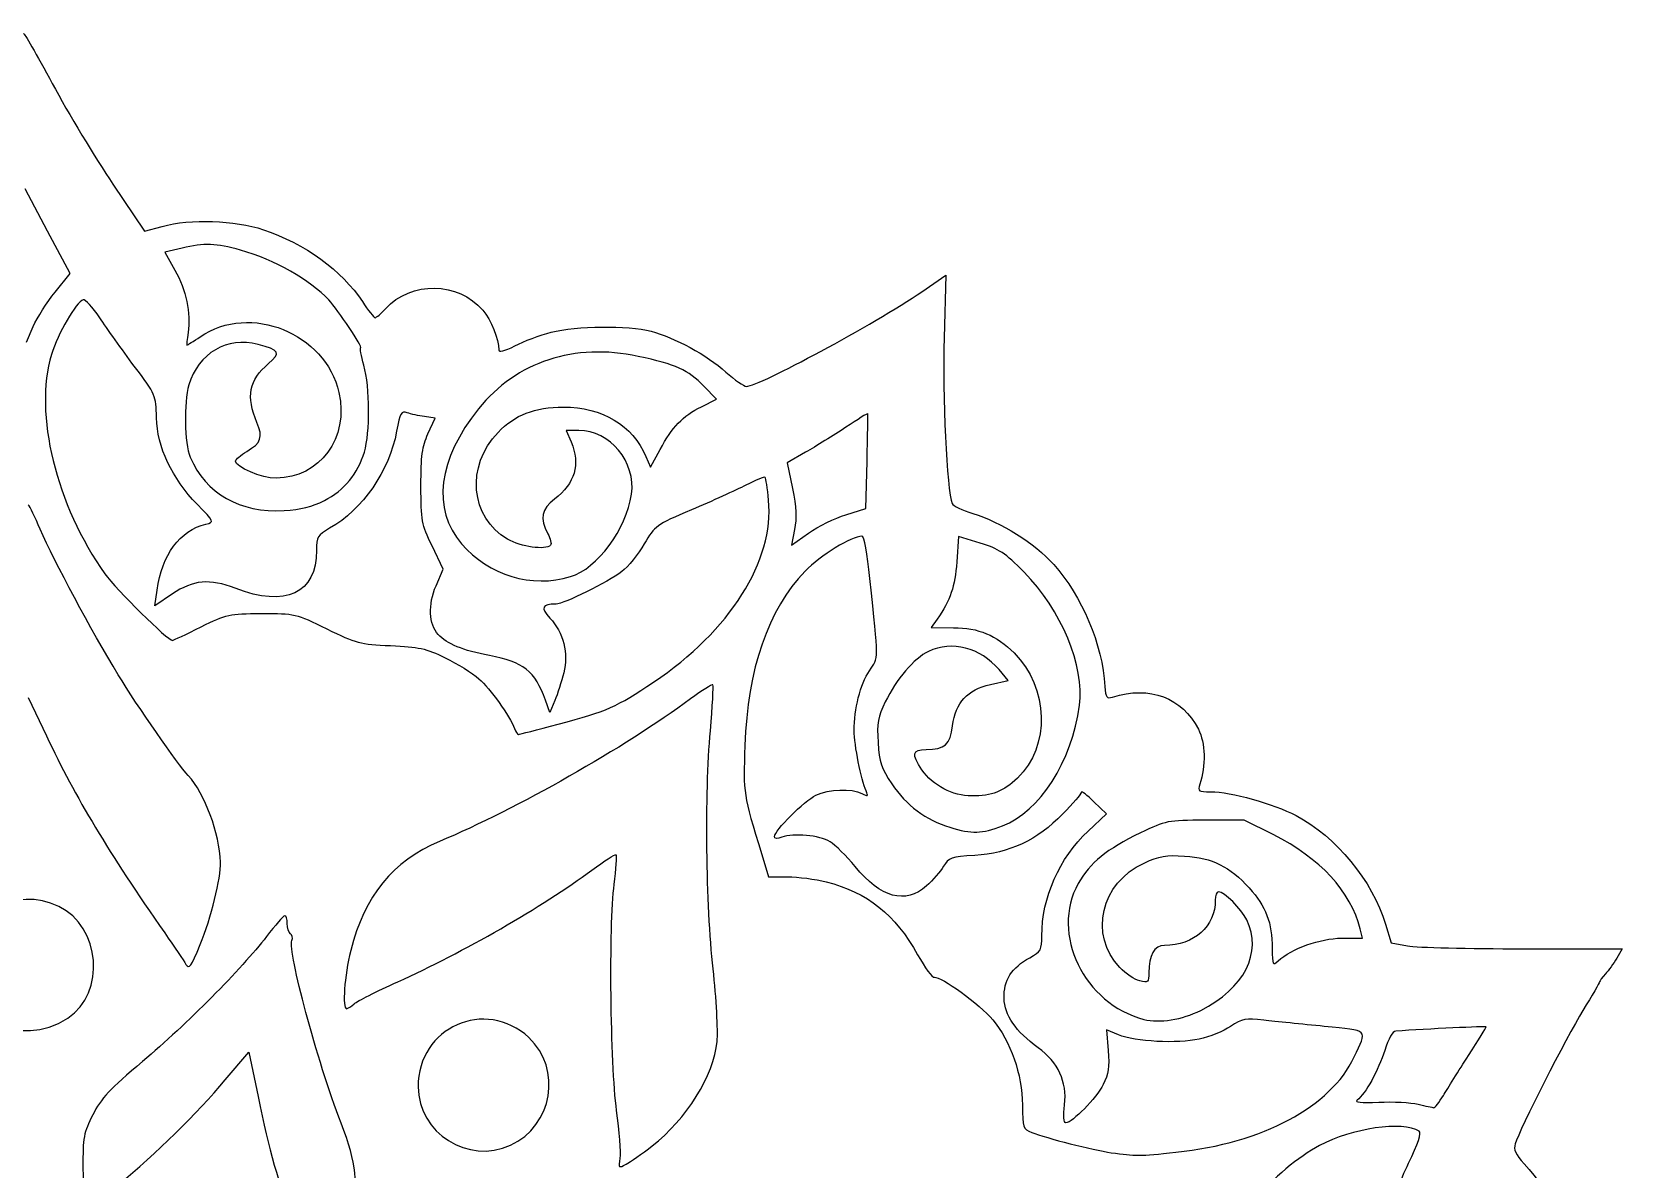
# Model space of a CAD drawing. Extents: x -17 to 263, y 101 to 446.
# Drawn here: x 122.8 to 243.8, y 359.1 to 445.6 of the extents above; entities that cross this region are included whole.
import ezdxf

# ---------------------------------------------------------------- set-up
doc = ezdxf.new("R2010")
doc.units = 0
doc.layers.get('0').update_dxf_attribs({"linetype": 'CONTINUOUS'})

msp = doc.modelspace()

# ---------------------------------------------------------------- linework, layer by layer
at = {"color": 7}
for p, q in [((123.9921, 430.458549), (122.28705, 433.682578)), ((128.94938, 434.050281), (131.36916, 430.464388)), ((131.36916, 430.464388), (132.69597, 430.823045)), ((125.69715, 427.234519), (123.9921, 430.458549)), ((134.22444, 429.172822), (132.90932, 428.852015)), ((132.90932, 428.852015), (133.67762, 427.502715)), ((124.5611, 425.828827), (125.69715, 427.234519)), ((190.50008, 425.854467), (192.34185, 427.110996)), ((192.34185, 427.110996), (192.19699, 422.338576)), ((124.5611, 425.828827), (124.5611, 425.828827)), ((122.37296, 422.014381), (122.899, 423.218757)), ((173.73151, 417.103807), (174.88684, 417.686328)), ((174.88684, 417.686328), (173.92776, 418.661041)), ((153.47047, 416.225034), (152.66443, 416.347935)), ((152.93093, 415.041927), (153.47047, 416.225034)), ((164.39918, 415.301668), (163.44588, 415.298068)), ((163.44588, 415.298068), (163.81728, 414.418639)), ((169.85481, 412.498363), (170.5861, 413.847838)), ((169.50919, 413.323836), (169.85481, 412.498363)), ((181.66103, 413.631629), (180.26672, 412.826798)), ((180.26672, 412.826798), (180.66108, 410.883693)), ((186.25559, 409.355193), (186.33919, 412.94197)), ((145.04477, 409.963158), (145.04487, 409.963158)), ((184.73003, 408.886926), (186.25559, 409.355193)), ((184.73007, 408.886926), (184.73003, 408.886926)), ((180.81671, 407.75219), (180.578, 406.563792)), ((180.578, 406.563792), (181.89125, 407.491225)), ((193.29599, 407.226761), (193.16257, 405.286315)), ((194.94575, 406.725899), (193.29599, 407.226761)), ((154.07878, 404.741342), (153.23949, 406.506078)), ((153.54014, 403.475949), (154.07878, 404.741342)), ((163.77657, 404.171276), (163.77657, 404.171237)), ((132.15778, 401.957149), (132.31668, 403.15034)), ((133.48531, 402.857895), (132.15778, 401.957149)), ((191.66329, 400.92764), (191.22026, 400.290944)), ((191.22026, 400.290944), (192.90639, 400.285744)), ((197.07618, 396.271579), (196.37841, 397.094427)), ((195.72325, 395.961442), (197.07618, 396.271579)), ((122.51547, 394.971811), (123.90405, 392.045039)), ((162.19447, 393.830096), (161.85929, 394.779016)), ((162.57633, 394.741502), (162.19447, 393.830096)), ((162.8363, 392.94529), (162.8363, 392.94529)), ((203.15378, 384.808877), (204.5526, 386.117734)), ((204.5526, 386.117734), (203.59657, 387.040404)), ((196.64533, 385.206656), (196.64533, 385.206613)), ((215.02764, 385.649759), (212.07711, 385.638499)), ((217.24372, 384.537149), (215.02764, 385.649759)), ((178.31871, 383.033066), (178.83921, 381.32054)), ((178.83921, 381.32054), (180.28509, 381.32604)), ((225.7799, 377.727201), (226.21063, 376.296288)), ((222.43724, 376.658457), (224.02955, 376.667057)), ((224.02955, 376.667057), (223.855, 377.364896)), ((226.21063, 376.296288), (227.46666, 376.0729)), ((236.25612, 375.851432), (243.78956, 375.853332)), ((243.78956, 375.853332), (243.37091, 375.134922)), ((125.52315, 370.571652), (125.52315, 370.571652)), ((211.72179, 371.162882), (211.72179, 371.162839)), ((205.4692, 369.303005), (204.55107, 369.68251)), ((204.55107, 369.68251), (204.68349, 368.108214)), ((137.51109, 365.875873), (139.29969, 367.994923)), ((139.29969, 367.994923), (139.99737, 364.615355)), ((230.18745, 364.688937), (230.18745, 364.688937)), ((159.20056, 360.898199), (159.20056, 360.898199)), ((169.9935, 360.856608), (169.9935, 360.856608)), ((209.83734, 360.366768), (209.83739, 360.366796))]:
    msp.add_line(p, q, dxfattribs=at)
for points in [[(122.15834, 445.493544), (122.15881, 445.633247), (123.14268, 443.92249), (124.34449, 441.691862)], [(124.34449, 441.691862), (125.54631, 439.461233), (127.61851, 436.022521), (128.94938, 434.050281)], [(132.69597, 430.823045), (134.89159, 431.416554), (138.18972, 431.309391), (140.41363, 430.572281)], [(138.66333, 429.018855), (136.82364, 429.544829), (135.88318, 429.577449), (134.22444, 429.172822)], [(140.41363, 430.572281), (143.50888, 429.546372), (146.4172, 427.434763), (147.93568, 425.110842)], [(145.38415, 425.225323), (143.96123, 426.750799), (141.25653, 428.277452), (138.66333, 429.018855)], [(133.67762, 427.502715), (134.53254, 426.001302), (134.91303, 424.187428), (134.67569, 422.744757)], [(149.68843, 424.54999), (151.6443, 426.689673), (155.2401, 426.639236), (157.0999, 424.44603)], [(122.899, 423.218757), (123.18832, 423.881163), (123.93626, 425.055693), (124.5611, 425.828827)], [(126.70127, 425.246272), (126.15715, 425.073609), (124.77909, 422.690242), (124.28415, 421.065847)], [(127.95225, 423.869615), (127.41613, 424.674985), (126.85318, 425.29448), (126.70127, 425.246272)], [(135.60302, 422.430389), (139.39187, 425.02275), (145.12046, 422.712304), (146.15408, 418.174957)], [(147.80558, 421.58837), (148.00416, 421.589128), (146.07967, 424.479677), (145.38415, 425.225323)], [(147.93568, 425.110842), (148.37878, 424.432702), (148.81645, 423.87815), (148.90827, 423.8785)], [(177.16124, 418.653509), (178.13245, 418.660609), (186.86759, 423.376236), (190.50008, 425.854467)], [(130.58427, 420.19565), (129.67279, 421.410963), (128.48838, 423.064248), (127.95225, 423.869615)], [(148.90827, 423.8785), (149.00007, 423.878851), (149.35116, 424.18102), (149.68843, 424.54999)], [(157.0999, 424.44603), (157.7184, 423.716668), (158.30901, 422.253334), (158.31575, 421.433614)], [(134.67569, 422.744757), (134.58949, 422.220549), (134.55297, 421.791782), (134.59459, 421.791941)], [(134.59459, 421.791941), (134.63629, 421.7921), (135.09005, 422.079401), (135.60302, 422.430389)], [(139.99916, 421.840789), (137.64287, 422.459052), (135.45359, 421.178249), (134.74036, 418.764216)], [(159.54065, 421.737085), (160.21289, 422.080966), (161.45636, 422.544842), (162.30391, 422.767918)], [(162.30391, 422.767918), (164.20331, 423.267852), (168.13471, 423.30698), (169.9023, 422.843548)], [(169.9023, 422.843548), (171.69395, 422.373806), (174.13849, 421.041289), (175.59879, 419.738412)], [(192.19699, 422.338576), (192.06799, 418.088689), (192.42124, 410.707913), (192.8004, 409.731014)], [(140.79627, 420.381271), (141.75654, 421.195569), (141.63918, 421.410469), (139.99916, 421.840789)], [(148.05385, 420.255808), (147.85581, 420.988483), (147.74409, 421.588136), (147.80558, 421.58837)], [(168.92553, 420.934556), (164.06917, 421.97666), (159.67087, 420.53267), (156.7811, 416.947456)], [(158.31575, 421.433614), (158.31775, 421.214956), (158.71008, 421.312203), (159.54065, 421.737085)], [(124.28415, 421.065847), (122.92208, 416.595554), (124.63117, 409.586425), (128.35257, 404.380816)], [(132.27459, 416.25923), (132.24179, 417.972497), (132.22849, 418.00326), (130.58427, 420.19565)], [(139.91875, 415.891218), (139.07434, 417.890693), (139.31572, 419.125796), (140.79627, 420.381271)], [(148.09175, 413.654613), (148.53466, 415.146875), (148.51514, 418.549425), (148.05385, 420.255808)], [(173.92776, 418.661041), (172.69516, 419.913737), (171.81187, 420.315193), (168.92553, 420.934556)], [(134.74036, 418.764216), (134.33615, 417.396115), (134.39487, 414.328327), (134.84567, 413.260832)], [(175.59879, 419.738412), (176.26911, 419.140339), (176.97221, 418.652135), (177.16124, 418.653509)], [(146.15408, 418.174957), (146.93584, 414.743226), (144.69474, 411.692735), (141.37018, 411.66331)], [(135.36868, 409.679393), (133.45547, 411.639657), (132.31667, 414.06138), (132.27459, 416.25923)], [(151.34699, 416.636113), (150.89016, 416.783752), (150.80453, 416.634513), (150.54466, 415.238072)], [(152.66443, 416.347935), (152.22111, 416.415535), (151.62826, 416.54521), (151.34699, 416.636113)], [(156.7811, 416.947456), (153.6835, 413.104377), (153.20523, 409.304651), (155.48628, 406.660267)], [(158.25957, 415.147147), (159.5578, 416.49416), (161.04157, 417.067424), (163.24374, 417.072829)], [(163.24374, 417.072829), (166.16862, 417.080029), (168.52747, 415.668563), (169.50919, 413.323836)], [(170.5861, 413.847838), (171.52559, 415.581505), (172.29792, 416.380987), (173.73151, 417.103807)], [(186.40039, 416.583024), (186.38809, 416.612874), (185.63041, 416.142109), (184.71668, 415.536878)], [(186.33919, 412.94197), (186.38519, 414.914699), (186.41269, 416.553172), (186.40039, 416.583024)], [(139.14612, 413.701529), (140.24799, 414.357339), (140.39299, 414.768275), (139.91875, 415.891218)], [(150.54466, 415.238072), (149.97888, 412.197671), (147.96375, 409.278309), (145.44492, 407.84997)], [(152.39579, 411.064816), (152.39179, 413.37476), (152.48489, 414.063791), (152.93093, 415.041927)], [(158.98743, 407.02374), (156.14571, 408.674561), (155.79489, 412.589897), (158.25957, 415.147147)], [(168.41569, 410.436382), (168.77258, 412.879845), (166.76579, 415.310703), (164.39918, 415.301668)], [(184.71668, 415.536878), (183.80296, 414.931649), (182.42792, 414.074287), (181.66103, 413.631629)], [(163.81728, 414.418639), (164.54051, 412.706117), (164.12551, 411.280933), (162.55118, 410.070597)], [(134.84567, 413.260832), (136.01183, 410.499496), (138.62979, 409.009454), (141.97998, 409.200263)], [(138.28258, 412.971294), (138.28212, 413.08998), (138.67071, 413.418585), (139.14612, 413.701529)], [(141.37018, 411.66331), (140.28974, 411.65381), (138.28436, 412.503277), (138.28258, 412.971294)], [(145.04487, 409.963158), (146.54406, 410.733802), (147.60713, 412.021766), (148.09175, 413.654613)], [(178.57815, 411.726), (178.51855, 411.78513), (177.85957, 411.517485), (177.11372, 411.131229)], [(178.84433, 409.994982), (178.75753, 410.887909), (178.63773, 411.666867), (178.57815, 411.726)], [(153.23949, 406.506078), (152.44806, 408.170147), (152.39994, 408.43019), (152.39579, 411.064816)], [(163.77657, 404.171237), (165.81559, 404.790632), (168.02736, 407.777641), (168.41569, 410.436382)], [(177.11372, 411.131229), (176.36787, 410.744974), (174.50915, 409.900376), (172.98322, 409.254342)], [(180.66108, 410.883693), (180.95231, 409.448728), (180.993, 408.629812), (180.81671, 407.75219)], [(123.43019, 407.779219), (123.03607, 408.685771), (122.62792, 409.526656), (122.52321, 409.647854)], [(136.03518, 408.169686), (136.68749, 408.325241), (136.68515, 408.330559), (135.36868, 409.679393)], [(141.97998, 409.200263), (143.25102, 409.272653), (144.12442, 409.490061), (145.04477, 409.963158)], [(162.55118, 410.070597), (161.56801, 409.314744), (161.43172, 408.609016), (162.04282, 407.438244)], [(172.98322, 409.254342), (170.2606, 408.101664), (170.19343, 408.05319), (169.385, 406.65744)], [(170.09712, 396.144484), (175.89481, 400.024985), (179.29089, 405.402403), (178.84433, 409.994982)], [(192.8004, 409.731014), (192.8681, 409.556653), (193.57779, 409.216778), (194.37756, 408.975735)], [(129.36478, 396.696456), (127.29346, 400.0944), (124.51703, 405.279338), (123.43019, 407.779219)], [(132.31668, 403.15034), (132.67351, 405.829595), (134.05779, 407.698154), (136.03518, 408.169686)], [(145.44492, 407.84997), (144.51699, 407.323776), (144.44307, 407.199629), (144.44698, 406.174081)], [(181.89125, 407.491225), (182.61354, 408.001313), (183.89101, 408.629378), (184.73007, 408.886926)], [(194.37756, 408.975735), (196.53332, 408.326003), (199.0536, 406.737236), (200.54073, 405.090514)], [(155.48628, 406.660267), (157.55103, 404.266637), (160.83994, 403.279208), (163.77657, 404.171276)], [(162.25784, 406.562671), (161.8678, 406.169654), (160.00577, 406.432167), (158.98743, 407.02374)], [(162.04282, 407.438244), (162.24831, 407.044576), (162.34506, 406.650569), (162.25784, 406.562671)], [(169.385, 406.65744), (168.9319, 405.875178), (168.16195, 404.928218), (167.674, 404.553086)], [(185.94585, 407.253377), (185.13406, 407.242777), (182.80224, 405.801717), (181.61618, 404.577559)], [(186.55758, 404.01967), (186.3555, 405.934396), (186.10559, 407.255455), (185.94585, 407.253377)], [(198.29325, 404.509869), (196.83829, 405.979756), (196.35958, 406.296666), (194.94575, 406.725899)], [(144.44698, 406.174081), (144.45948, 402.909527), (142.07961, 401.798572), (138.26167, 403.286649)], [(128.35257, 404.380816), (129.20532, 403.187962), (133.15534, 399.292082), (133.48155, 399.322142)], [(167.674, 404.553086), (166.60523, 403.731423), (163.27502, 402.089281), (162.67282, 402.086982)], [(181.61618, 404.577559), (178.80624, 401.677375), (177.22988, 397.110885), (177.04199, 391.326796)], [(193.16257, 405.286315), (193.03421, 403.419523), (192.67934, 402.387815), (191.66329, 400.92764)], [(202.49739, 394.380761), (202.90024, 397.343451), (201.10464, 401.669606), (198.29325, 404.509869)], [(200.54073, 405.090514), (202.68566, 402.7154), (204.23798, 399.022055), (204.4384, 395.817009)], [(138.26167, 403.286649), (136.33833, 404.036289), (135.05185, 403.920808), (133.48531, 402.857895)], [(153.70175, 399.764987), (152.99662, 400.538199), (152.93099, 402.044939), (153.54014, 403.475949)], [(186.52338, 397.01536), (187.22866, 398.06324), (187.22679, 397.679044), (186.55758, 404.01967)], [(162.67282, 402.086982), (161.59196, 402.082882), (161.47674, 401.818881), (162.20867, 401.023637)], [(135.66383, 400.34648), (137.62177, 401.321643), (137.78116, 401.356956), (140.26752, 401.366447)], [(140.26752, 401.366447), (142.82401, 401.376247), (142.86066, 401.367547), (145.22501, 400.201113)], [(162.20867, 401.023637), (163.2339, 399.909727), (163.62516, 398.344989), (163.25353, 396.844973)], [(133.48155, 399.322142), (133.56635, 399.329942), (134.54835, 399.790906), (135.66383, 400.34648)], [(145.22501, 400.201113), (147.46858, 399.094219), (147.75079, 399.019883), (150.08269, 398.921604)], [(157.59985, 398.172361), (155.62019, 398.538867), (154.34467, 399.060002), (153.70175, 399.764987)], [(196.37841, 397.094427), (194.9604, 398.766638), (192.78209, 399.328535), (191.00986, 398.479254)], [(192.90639, 400.285744), (194.82029, 400.279744), (196.15851, 399.72291), (197.53015, 398.36171)], [(150.08269, 398.921604), (152.23027, 398.831094), (152.78061, 398.70892), (154.23488, 397.999873)], [(161.85929, 394.779016), (161.08115, 396.981941), (160.18846, 397.693117), (157.59985, 398.172361)], [(191.00986, 398.479254), (189.91375, 397.95398), (188.56084, 396.374121), (187.71862, 394.635905)], [(197.53015, 398.36171), (200.17057, 395.741372), (200.28835, 391.229332), (197.77874, 388.838034)], [(154.23488, 397.999873), (155.15694, 397.550306), (156.31249, 396.832982), (156.80277, 396.405814)], [(185.3566, 392.4455), (185.3423, 394.096475), (185.82086, 395.971587), (186.52338, 397.01536)], [(134.69112, 389.026069), (133.87724, 389.909832), (130.80346, 394.336331), (129.36478, 396.696456)], [(156.80277, 396.405814), (157.64978, 395.667829), (159.15027, 393.568567), (159.5135, 392.613353)], [(163.25353, 396.844973), (163.0911, 396.189337), (162.78636, 395.242774), (162.57633, 394.741502)], [(162.8363, 392.94529), (166.61562, 393.955609), (167.2337, 394.227939), (170.09712, 396.144484)], [(174.60098, 395.936111), (174.53888, 395.997784), (173.77753, 395.521045), (172.9092, 394.876691)], [(174.41333, 392.436768), (174.57868, 394.299734), (174.66313, 395.874437), (174.60098, 395.936111)], [(192.84607, 392.826812), (193.08426, 394.609022), (193.95317, 395.555678), (195.72325, 395.961442)], [(204.4384, 395.817009), (204.4913, 394.970369), (204.56389, 394.86915), (205.01686, 395.009913)], [(205.01686, 395.009913), (207.85094, 395.890655), (210.30449, 394.969028), (211.54656, 392.557149)], [(172.9092, 394.876691), (167.90226, 391.161232), (159.66259, 386.477818), (153.81374, 384.022859)], [(187.71862, 394.635905), (187.16578, 393.494921), (187.08434, 393.032865), (187.17403, 391.546243)], [(196.64533, 385.206613), (199.47572, 386.277928), (201.91576, 390.103131), (202.49739, 394.380761)], [(159.5135, 392.613353), (159.6063, 392.36923), (159.73979, 392.169713), (159.8101, 392.169982)], [(159.8101, 392.169982), (159.8804, 392.17025), (161.24219, 392.519138), (162.8363, 392.94529)], [(174.62295, 374.319397), (174.08297, 379.186081), (173.98544, 387.615899), (174.41333, 392.436768)], [(186.25912, 387.859865), (185.88545, 388.724478), (185.3661, 391.363285), (185.3566, 392.4455)], [(190.83454, 391.018451), (192.27044, 391.023931), (192.65083, 391.365896), (192.84607, 392.826812)], [(211.54656, 392.557149), (212.07381, 391.53333), (212.12229, 389.764763), (211.66146, 388.367299)], [(123.90405, 392.045039), (126.15485, 387.300886), (128.60207, 383.22315), (132.89723, 377.059922)], [(177.04199, 391.326796), (176.92022, 387.57846), (176.90277, 387.691836), (178.31871, 383.033066)], [(187.17403, 391.546243), (187.26463, 390.044511), (187.41212, 389.600105), (188.22073, 388.392297)], [(190.51376, 389.471157), (189.68902, 390.684947), (189.75731, 391.014339), (190.83454, 391.018451)], [(137.14542, 382.431389), (137.07592, 384.645749), (135.95742, 387.651045), (134.69112, 389.026069)], [(194.30735, 387.479872), (192.84599, 387.479394), (191.32438, 388.278129), (190.51376, 389.471157)], [(197.77874, 388.838034), (196.71649, 387.825869), (195.83334, 387.480339), (194.30735, 387.479872)], [(179.28602, 384.387436), (179.28402, 384.842312), (181.55871, 387.113696), (182.43774, 387.53494)], [(182.43774, 387.53494), (183.4233, 388.007242), (185.16788, 388.073719), (185.93276, 387.668118)], [(185.93276, 387.668118), (186.40037, 387.42015), (186.43927, 387.443007), (186.25912, 387.859865)], [(188.22073, 388.392297), (189.29958, 386.780816), (190.8201, 385.644656), (192.63179, 385.096273)], [(202.64131, 387.763211), (202.64172, 387.653287), (202.00049, 386.906441), (201.21634, 386.103558)], [(203.59657, 387.040404), (203.07076, 387.547873), (202.64089, 387.873136), (202.64131, 387.763211)], [(211.66146, 388.367299), (211.48692, 387.838091), (211.5483, 387.795363), (212.47772, 387.798911)], [(212.47772, 387.798911), (214.01289, 387.804811), (217.22948, 386.909263), (218.98071, 385.98846)], [(201.21634, 386.103558), (199.28366, 384.124689), (197.14307, 383.117998), (194.52429, 382.956367)], [(192.63179, 385.096273), (194.34335, 384.578204), (195.03525, 384.597234), (196.64533, 385.206656)], [(199.63431, 376.838026), (199.62531, 379.713118), (200.9748, 382.770038), (203.15378, 384.808877)], [(212.07711, 385.638499), (209.19118, 385.627479), (209.08292, 385.606189), (207.13389, 384.666428)], [(218.98071, 385.98846), (222.01384, 384.393642), (224.78773, 381.023266), (225.7799, 377.727201)], [(153.81374, 384.022859), (150.24436, 382.524667), (148.10792, 379.898288), (147.05471, 375.713783)], [(179.8577, 384.342606), (179.50122, 384.209081), (179.28664, 384.225909), (179.28602, 384.387436)], [(183.51854, 384.000981), (182.71522, 384.488471), (180.73937, 384.672855), (179.8577, 384.342606)], [(185.4282, 382.116324), (184.77591, 382.91135), (183.91656, 383.759449), (183.51854, 384.000981)], [(207.13389, 384.666428), (204.54882, 383.419985), (203.31761, 382.415616), (202.40342, 380.807494)], [(223.855, 377.364896), (223.1439, 380.207714), (220.79796, 382.752676), (217.24372, 384.537149)], [(135.60189, 376.17636), (136.42216, 378.168146), (137.18254, 381.249511), (137.14542, 382.431389)], [(165.39969, 381.841574), (166.34578, 382.543323), (167.17173, 383.065981), (167.23516, 383.003037)], [(167.23516, 383.003037), (167.29856, 382.940097), (167.22476, 381.925357), (167.07108, 380.748066)], [(194.52429, 382.956367), (192.71678, 382.844806), (192.54323, 382.784224), (192.16093, 382.131364)], [(205.56661, 374.424371), (203.20463, 376.911298), (204.11728, 380.85105), (207.40788, 382.372758)], [(207.40788, 382.372758), (208.59762, 382.922939), (209.07358, 383.005413), (210.49974, 382.908506)], [(210.49974, 382.908506), (212.61228, 382.764959), (213.93905, 382.109931), (215.41339, 380.482667)], [(150.63114, 373.339419), (155.56976, 375.559739), (161.64892, 379.059469), (165.39969, 381.841574)], [(180.28509, 381.32604), (181.08033, 381.32904), (182.40432, 381.158918), (183.2273, 380.94791)], [(190.85106, 380.632861), (189.24774, 379.214254), (187.39293, 379.721651), (185.4282, 382.116324)], [(192.16093, 382.131364), (191.934, 381.743834), (191.34456, 381.069507), (190.85106, 380.632861)], [(124.84141, 379.073464), (121.53813, 380.65702), (117.89493, 378.586045), (117.64824, 374.984512)], [(167.07108, 380.748066), (166.6659, 377.643965), (166.77973, 367.035229), (167.25555, 363.555096)], [(183.2273, 380.94791), (186.37646, 380.140484), (188.46841, 378.471229), (190.18662, 375.394794)], [(202.40342, 380.807494), (200.25222, 377.023435), (202.85506, 371.649969), (207.40637, 370.479081)], [(213.06489, 380.181186), (212.93592, 380.180694), (212.83144, 379.901983), (212.83274, 379.561831)], [(215.22114, 378.058466), (214.81209, 378.912069), (213.52115, 380.182928), (213.06489, 380.181186)], [(215.41339, 380.482667), (216.689, 379.074708), (217.15733, 377.842252), (217.16485, 375.873469)], [(125.52315, 370.571652), (128.43738, 372.502874), (128.03319, 377.543359), (124.84141, 379.073464)], [(212.83274, 379.561831), (212.84074, 377.562675), (211.21795, 376.110106), (208.96781, 376.101516)], [(142.03427, 378.371421), (141.92952, 378.363021), (141.30069, 377.646206), (140.63687, 376.778575)], [(142.22708, 377.766749), (142.22608, 378.107752), (142.13908, 378.379853), (142.03427, 378.371421)], [(142.47292, 376.997547), (142.33901, 377.079607), (142.22838, 377.425746), (142.22708, 377.766749)], [(211.72179, 371.162839), (215.04912, 372.838445), (216.42418, 375.548047), (215.22114, 378.058466)], [(140.63687, 376.778575), (138.76456, 374.331428), (134.5628, 370.092871), (131.22205, 367.281305)], [(132.89723, 377.059922), (133.63357, 376.003306), (134.35973, 374.926374), (134.5109, 374.66674)], [(146.32118, 362.588383), (144.47813, 367.358866), (142.25314, 375.627213), (142.58036, 376.489767)], [(142.58036, 376.489767), (142.65516, 376.686988), (142.60686, 376.915489), (142.47292, 376.997547)], [(198.70873, 375.173346), (199.56768, 375.646173), (199.63774, 375.772186), (199.63431, 376.838026)], [(217.61378, 374.934794), (218.64031, 375.870956), (220.81972, 376.649762), (222.43724, 376.658457)], [(134.5109, 374.66674), (134.74715, 374.260998), (134.90043, 374.473092), (135.60189, 376.17636)], [(147.05471, 375.713783), (146.57444, 373.805616), (146.39563, 371.29062), (146.74033, 371.291936)], [(190.18662, 375.394794), (190.73163, 374.418967), (191.30456, 373.64732), (191.45979, 373.680021)], [(196.7566, 372.092385), (196.7222, 373.441743), (197.34302, 374.421553), (198.70873, 375.173346)], [(208.96781, 376.101516), (208.18009, 376.098516), (207.76866, 375.381524), (207.77385, 374.020872)], [(217.16485, 375.873469), (217.16985, 374.609191), (217.19605, 374.553914), (217.61378, 374.934794)], [(227.46666, 376.0729), (228.15751, 375.950034), (232.11275, 375.850375), (236.25612, 375.851432)], [(243.37091, 375.134922), (243.14067, 374.739797), (242.75309, 374.200166), (242.50962, 373.935746)], [(117.64824, 374.984512), (117.35179, 370.656632), (121.84874, 368.136675), (125.52315, 370.571652)], [(174.9302, 368.795074), (175.0091, 369.599183), (174.8708, 372.085127), (174.62295, 374.319397)], [(207.07768, 373.408668), (206.69317, 373.497098), (206.01318, 373.95417), (205.56661, 374.424371)], [(207.77385, 374.020872), (207.77685, 373.307312), (207.72305, 373.26024), (207.07768, 373.408668)], [(242.50962, 373.935746), (242.26616, 373.671324), (242.06715, 373.402103), (242.0674, 373.337478)], [(147.31552, 371.661653), (147.5381, 371.864637), (149.03013, 372.619633), (150.63114, 373.339419)], [(191.45979, 373.680021), (191.95548, 373.784444), (194.88948, 371.644456), (195.90981, 370.434301)], [(242.0674, 373.337478), (242.06765, 373.272848), (241.49828, 372.293766), (240.80214, 371.161729)], [(146.74033, 371.291936), (146.83413, 371.292294), (147.09294, 371.458666), (147.31552, 371.661653)], [(160.60148, 369.095872), (157.29391, 372.157613), (152.16327, 369.874923), (152.18055, 365.349281)], [(199.36041, 368.317783), (197.63361, 369.567843), (196.78978, 370.7911), (196.7566, 372.092385)], [(195.90981, 370.434301), (197.25173, 368.84271), (198.13903, 366.28476), (198.15477, 363.962443)], [(207.40637, 370.479081), (208.57226, 370.179139), (210.31745, 370.455671), (211.72179, 371.162882)], [(216.52969, 370.418942), (215.12481, 370.583445), (214.89358, 370.539742), (213.9915, 369.939214)], [(221.1245, 369.947379), (219.44748, 370.107193), (217.3798, 370.319395), (216.52969, 370.418942)], [(240.80214, 371.161729), (239.53058, 369.093986), (235.98048, 362.104387), (235.64923, 361.016458)], [(159.20056, 360.898199), (162.42007, 362.375318), (163.1633, 366.724455), (160.60148, 369.095872)], [(211.61277, 368.976784), (209.93589, 368.611818), (206.72944, 368.782078), (205.4692, 369.303005)], [(213.9915, 369.939214), (213.44561, 369.575818), (212.37518, 369.142725), (211.61277, 368.976784)], [(223.40585, 367.618549), (224.4191, 369.7451), (224.53976, 369.621918), (221.1245, 369.947379)], [(226.56978, 369.589974), (226.31682, 369.572924), (226.00744, 369.034761), (225.7208, 368.11326)], [(233.44411, 369.906111), (233.44416, 369.957361), (228.96169, 369.751219), (226.56978, 369.589974)], [(232.10151, 367.74197), (232.83988, 368.896059), (233.44404, 369.869922), (233.44411, 369.906111)], [(169.9935, 360.856608), (172.59156, 362.862493), (174.67713, 366.216203), (174.9302, 368.795074)], [(201.36541, 363.986941), (201.56383, 365.732663), (200.87445, 367.221749), (199.36041, 368.317783)], [(204.68349, 368.108214), (204.78939, 366.849249), (204.71249, 366.32922), (204.29946, 365.511959)], [(225.7208, 368.11326), (225.25736, 366.623134), (224.24925, 364.800153), (223.63656, 364.344194)], [(131.22205, 367.281305), (128.71907, 365.174802), (128.05469, 364.464777), (127.4275, 363.226084)], [(209.83739, 360.366796), (216.46422, 361.072411), (221.59275, 363.813378), (223.40585, 367.618549)], [(230.18745, 364.688937), (230.50183, 365.214016), (231.36316, 366.58788), (232.10151, 367.74197)], [(129.41226, 357.914712), (132.22521, 360.242437), (135.34308, 363.30732), (137.51109, 365.875873)], [(204.29946, 365.511959), (203.78371, 364.491412), (201.94775, 362.612618), (201.46441, 362.610773)], [(139.99737, 364.615355), (140.85907, 360.441361), (141.54609, 358.022088), (142.68286, 355.158648)], [(152.18055, 365.349281), (152.19395, 361.833675), (155.99146, 359.425855), (159.20056, 360.898199)], [(223.63656, 364.344194), (223.39627, 364.165369), (223.89446, 364.114162), (225.26634, 364.176682)], [(225.26634, 364.176682), (226.35308, 364.226202), (227.69985, 364.158112), (228.25916, 364.025352)], [(229.44596, 363.759114), (229.53946, 363.745424), (229.87307, 364.163858), (230.18745, 364.688937)], [(127.4275, 363.226084), (126.72985, 361.848209), (126.66823, 361.513765), (126.67967, 359.167386)], [(167.25555, 363.555096), (167.47067, 361.981754), (167.59297, 360.345032), (167.52732, 359.917933)], [(198.15477, 363.962443), (198.16637, 362.22608), (198.19567, 362.140484), (198.8666, 361.876163)], [(201.46441, 362.610773), (201.30462, 362.610163), (201.26756, 363.125633), (201.36541, 363.986941)], [(228.25916, 364.025352), (228.81847, 363.892596), (229.35254, 363.772791), (229.44596, 363.759114)], [(146.92226, 355.84085), (147.67183, 357.836445), (147.5264, 359.468822), (146.32118, 362.588383)], [(198.8666, 361.876163), (199.97725, 361.438564), (203.51505, 360.535841), (204.90502, 360.335368)], [(228.35102, 361.977957), (227.08237, 362.755349), (223.21245, 362.195457), (220.76874, 360.880971)], [(227.54166, 359.52676), (228.25313, 361.021393), (228.5323, 361.866873), (228.35102, 361.977957)], [(167.99647, 359.455259), (168.32015, 359.627885), (169.21881, 360.258492), (169.9935, 360.856608)], [(220.76874, 360.880971), (217.4772, 359.110428), (213.454, 354.723691), (211.55826, 350.838221)], [(235.64923, 361.016458), (235.51186, 360.56526), (235.66643, 360.22035), (236.33582, 359.485144)], [(167.52732, 359.917933), (167.41307, 359.174616), (167.43312, 359.154824), (167.99647, 359.455259)], [(204.90502, 360.335368), (206.774, 360.065808), (207.02599, 360.067413), (209.83734, 360.366768)], [(225.74191, 355.380858), (226.13441, 356.406213), (226.94431, 358.271867), (227.54166, 359.52676)], [(236.33582, 359.485144), (240.45956, 354.955553), (241.41455, 349.147405), (238.96721, 343.48158)], [(126.67967, 359.167386), (126.68767, 357.622275), (126.81443, 356.409725), (127.00114, 356.103477)]]:
    msp.add_open_spline(points, degree=3, dxfattribs=at)

doc.saveas('drawing.dxf')
